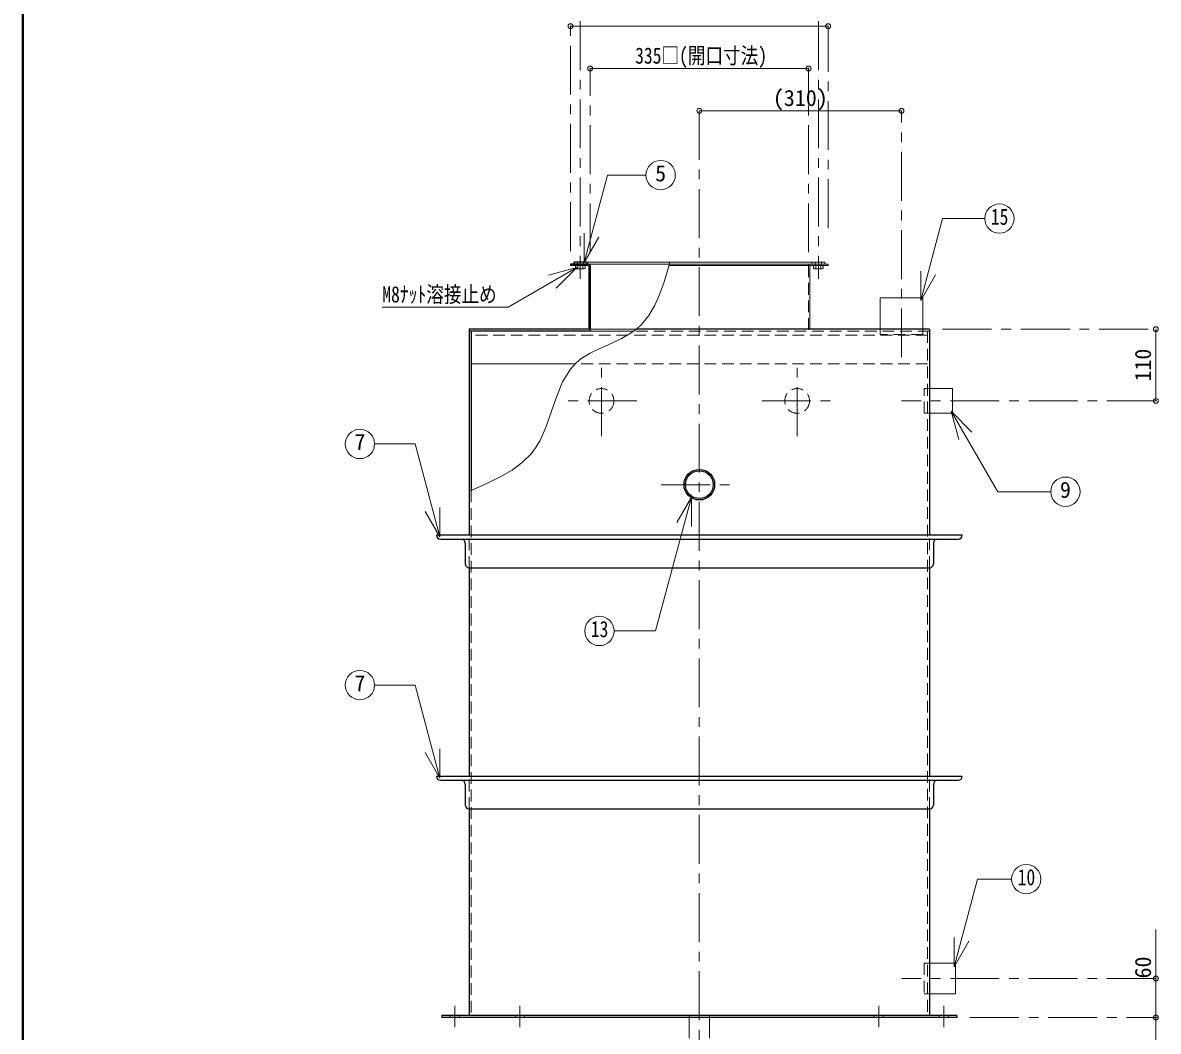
# Model space of a CAD drawing. Units: millimetres at full size, sheet at 1:15; details may follow other scales. Extents: x -3184 to 2891, y -2037 to 2178.
# Drawn here: x -3184 to -1443, y -1243 to 304 of the extents above; entities that cross this region are included whole.
import ezdxf
from ezdxf.enums import TextEntityAlignment as Align

# ---------------------------------------------------------------- set-up
doc = ezdxf.new("R2010")
doc.units = ezdxf.units.MM
doc.header["$LTSCALE"] = 15
doc.header["$PDMODE"] = 32
doc.header["$PDSIZE"] = 7.5
doc.linetypes.add('CHAIN1', pattern=[8, 5, -1, 1, -1])
doc.linetypes.add('DASHED1', pattern=[1.8, 1.2, -0.6])
doc.layers.add('0-0', color=7, linetype='Continuous', lineweight=18)
doc.styles.add('ＭＳ ゴシック', font='')
doc.styles.get('ＭＳ ゴシック').set_extended_font_data('MS Gothic')

msp = doc.modelspace()

# ---------------------------------------------------------------- linework, layer by layer
at = {"layer": '0-0', "color": 1, "lineweight": 40}
msp.add_line((-3184.2, -2037.13), (-3184.2, 2177.87), dxfattribs=at)
at = {"layer": '0-0', "color": 4, "linetype": 'CHAIN1', "lineweight": 9}
for p, q in [((-2329.2, 546.47), (-2329.2, -88.63)), ((-1964.2, 546.47), (-1964.2, -88.63)), ((-2344.2, -46.13), (-2344.2, 298.87)), ((-1949.2, -11.13), (-1949.2, 298.87)), ((-2314.2, -48.13), (-2314.2, 233.87)), ((-1979.2, -48.13), (-1979.2, 233.87)), ((-2146.7, 168.87), (-2146.7, -1303.63)), ((-1836.7, -209.13), (-1836.7, 168.87)), ((-1773.7, -166.13), (-1446.7, -166.13)), ((-2296.7, -330.13), (-2296.7, -222.13)), ((-1996.7, -330.13), (-1996.7, -222.13)), ((-2242.7, -276.13), (-2350.7, -276.13)), ((-2050.7, -276.13), (-1942.7, -276.13)), ((-1446.7, -276.13), (-1836.7, -276.13)), ((-2205.2, -404.63), (-2088.2, -404.63)), ((-1446.7, -1162.13), (-1836.7, -1162.13)), ((-2521.7, -1237.13), (-2521.7, -1204.13)), ((-2421.7, -1237.13), (-2421.7, -1204.13)), ((-1871.7, -1237.13), (-1871.7, -1204.13)), ((-1771.7, -1237.13), (-1771.7, -1204.13)), ((-1731.7, -1222.13), (-1444.7, -1222.13))]:
    msp.add_line(p, q, dxfattribs=at)
at = {"layer": '0-0', "color": 4, "lineweight": 9}
for p, q in [((-2344.2, 298.87), (-1949.2, 298.87)), ((-2314.2, 233.87), (-1979.2, 233.87)), ((-2146.7, 168.87), (-1836.7, 168.87)), ((-2319.2, -63.13), (-2191.68, -63.13)), ((-2316.2, -66.13), (-2192.66, -66.13)), ((-1977.2, -69.13), (-1977.2, -166.13)), ((-1804.2, -118.13), (-1869.2, -118.13)), ((-1869.2, -166.13), (-1869.2, -118.13)), ((-1804.2, -166.13), (-1804.2, -118.13)), ((-2314.2, -166.13), (-2243.09, -166.13)), ((-2314.2, -169.13), (-2247.24, -169.13)), ((-1446.7, -276.13), (-1446.7, -166.13)), ((-2336.92, -219.13), (-2496.7, -219.13)), ((-1446.7, -1087.13), (-1446.7, -1297.13))]:
    msp.add_line(p, q, dxfattribs=at)
at = {"layer": '0-0'}
for p, q in [((-2323.27, -63.7), (-2287.37, 70.27)), ((-2228.5, 70.27), (-2287.37, 70.27)), ((-1807.21, -121.85), (-1773.61, 3.54)), ((-1709.08, 3.54), (-1773.61, 3.54)), ((-2323.27, -63.7), (-2323.27, -18.7)), ((-2323.27, -63.7), (-2300.77, -24.73)), ((-2332.95, -68.43), (-2332.95, -73.13)), ((-2325.45, -68.43), (-2325.45, -73.13)), ((-1949.2, -68.13), (-2193.31, -68.13)), ((-1949.2, -66.13), (-2192.66, -66.13)), ((-1954.2, -63.13), (-2191.68, -63.13)), ((-1967.95, -68.43), (-1967.95, -73.13)), ((-1960.45, -68.43), (-1960.45, -73.13)), ((-1954.2, -63.13), (-1954.2, -66.13)), ((-1949.2, -68.13), (-1949.2, -66.13)), ((-2334.32, -71.48), (-2439.79, -132.37)), ((-2334.32, -71.48), (-2377.79, -83.13)), ((-2334.32, -71.48), (-2366.14, -103.3)), ((-2335.45, -73.63), (-2322.95, -73.63)), ((-1957.95, -73.63), (-1970.45, -73.63)), ((-1807.21, -121.85), (-1807.21, -76.85)), ((-1807.21, -121.85), (-1784.71, -82.88)), ((-2439.79, -132.37), (-2632.81, -132.37)), ((-1758.7, -257.13), (-1793.7, -257.13)), ((-1758.7, -295.13), (-1758.7, -257.13)), ((-1758.7, -295.13), (-1793.7, -295.13)), ((-1760.43, -292.05), (-1748.78, -335.51)), ((-1760.43, -292.05), (-1728.61, -323.87)), ((-1760.43, -292.05), (-1689.22, -415.38)), ((-2582.61, -342.17), (-2644.63, -342.17)), ((-2544.43, -484.67), (-2582.61, -342.17)), ((-1607.76, -415.38), (-1689.22, -415.38)), ((-2158.88, -423.58), (-2213.94, -629.08)), ((-2158.88, -423.58), (-2181.38, -462.55)), ((-2158.88, -423.58), (-2158.88, -468.58)), ((-2544.43, -484.67), (-2566.93, -445.69)), ((-2544.43, -484.67), (-2544.43, -439.67)), ((-2213.94, -629.08), (-2277.43, -629.08)), ((-2582.61, -712.17), (-2644.63, -712.17)), ((-2544.43, -854.67), (-2582.61, -712.17)), ((-2544.43, -854.67), (-2566.93, -815.69)), ((-2544.43, -854.67), (-2544.43, -809.67)), ((-1755.95, -1144.16), (-1719.94, -1009.77)), ((-1667.97, -1009.77), (-1719.94, -1009.77)), ((-1755.95, -1144.16), (-1755.95, -1099.16)), ((-1755.95, -1144.16), (-1733.45, -1105.19)), ((-1793.7, -1138.63), (-1753.7, -1138.63)), ((-1753.7, -1138.63), (-1753.7, -1185.63)), ((-1793.7, -1185.63), (-1753.7, -1185.63)), ((-2162.2, -1222.13), (-2162.2, -1253.63)), ((-2131.2, -1222.13), (-2131.2, -1253.63))]:
    msp.add_line(p, q, dxfattribs=at)
at = {"layer": '0-0', "color": 5, "lineweight": 25}
for p, q in [((-2316.2, -66.13), (-2344.2, -66.13)), ((-2344.2, -66.13), (-2344.2, -68.13)), ((-2317.2, -68.13), (-2344.2, -68.13)), ((-2319.2, -63.13), (-2339.2, -63.13)), ((-2339.2, -63.13), (-2339.2, -66.13)), ((-2319.2, -63.13), (-2319.2, -66.13)), ((-2316.2, -69.13), (-2316.2, -166.13)), ((-2314.2, -68.13), (-2314.2, -169.13)), ((-2499.7, -166.13), (-2499.7, -482.13)), ((-2314.2, -166.13), (-2499.7, -166.13)), ((-2314.2, -169.13), (-2499.7, -169.13)), ((-2496.7, -169.13), (-2496.7, -413.49)), ((-1793.7, -166.13), (-2243.09, -166.13)), ((-1793.7, -166.13), (-1793.7, -482.13)), ((-1743.7, -482.13), (-2549.7, -482.13)), ((-2543.7, -488.13), (-1749.7, -488.13)), ((-2505.7, -494.13), (-2505.7, -526.13)), ((-1787.7, -494.13), (-1787.7, -526.13)), ((-2499.7, -532.13), (-1793.7, -532.13)), ((-2499.7, -532.13), (-2499.7, -852.13)), ((-1793.7, -532.13), (-1793.7, -852.13)), ((-1743.7, -852.13), (-2549.7, -852.13)), ((-2543.7, -858.13), (-1749.7, -858.13)), ((-2505.7, -864.13), (-2505.7, -896.13)), ((-1787.7, -864.13), (-1787.7, -896.13)), ((-2499.7, -902.13), (-1793.7, -902.13)), ((-2499.7, -902.13), (-2499.7, -1219.13)), ((-1793.7, -902.13), (-1793.7, -1219.13)), ((-2541.7, -1219.13), (-2541.7, -1222.13)), ((-1751.7, -1219.13), (-2541.7, -1219.13)), ((-1751.7, -1222.13), (-2541.7, -1222.13)), ((-1751.7, -1219.13), (-1751.7, -1222.13))]:
    msp.add_line(p, q, dxfattribs=at)
at = {"layer": '0-0', "color": 4, "linetype": 'DASHED1', "lineweight": 9}
for p, q in [((-2334.2, -68.13), (-2334.2, -63.13)), ((-2324.2, -68.13), (-2324.2, -63.13)), ((-1979.2, -68.13), (-1979.2, -169.13)), ((-1974.2, -63.13), (-1974.2, -66.13)), ((-1969.2, -68.13), (-1969.2, -63.13)), ((-1959.2, -68.13), (-1959.2, -63.13)), ((-1869.2, -166.13), (-1869.2, -174.13)), ((-1804.2, -166.13), (-1804.2, -174.13)), ((-1796.7, -175.13), (-2496.7, -175.13)), ((-1804.2, -174.13), (-1869.2, -174.13)), ((-1796.7, -219.13), (-2336.92, -219.13)), ((-1801.7, -295.13), (-1801.7, -257.13)), ((-1793.7, -257.13), (-1801.7, -257.13)), ((-1793.7, -295.13), (-1801.7, -295.13)), ((-1801.7, -1138.63), (-1801.7, -1185.63)), ((-1793.7, -1138.63), (-1801.7, -1138.63)), ((-1793.7, -1185.63), (-1801.7, -1185.63)), ((-2528.7, -1219.13), (-2528.7, -1222.13)), ((-2514.7, -1219.13), (-2514.7, -1222.13)), ((-2162.2, -1219.13), (-2162.2, -1222.13)), ((-2131.2, -1219.13), (-2131.2, -1222.13)), ((-1778.7, -1219.13), (-1778.7, -1222.13)), ((-1764.7, -1219.13), (-1764.7, -1222.13))]:
    msp.add_line(p, q, dxfattribs=at)
at = {"layer": '0-0', "linetype": 'DASHED1'}
for p, q in [((-1793.7, -169.13), (-2247.24, -169.13)), ((-1796.7, -169.13), (-1796.7, -1219.13)), ((-2496.7, -413.49), (-2496.7, -1219.13)), ((-2499.7, -532.13), (-2499.7, -482.13)), ((-1793.7, -532.13), (-1793.7, -482.13)), ((-2499.7, -902.13), (-2499.7, -852.13)), ((-1793.7, -902.13), (-1793.7, -852.13)), ((-2428.7, -1222.13), (-2428.7, -1219.13)), ((-2414.7, -1219.13), (-2414.7, -1222.13)), ((-1878.7, -1219.13), (-1878.7, -1222.13)), ((-1864.7, -1222.13), (-1864.7, -1219.13))]:
    msp.add_line(p, q, dxfattribs=at)
at = {"layer": '0-0'}
for points in [[(-2499.7, -414.78), (-2488.49, -409.97), (-2469.41, -401.45), (-2451.04, -392.29), (-2433.82, -382.11), (-2418.19, -370.51), (-2404.61, -357.08), (-2397.85, -348.29), (-2390.95, -336.85), (-2381.3, -315.14), (-2373.27, -292.03), (-2365.4, -268.85), (-2356.28, -246.89), (-2344.46, -227.47), (-2335.8, -217.89), (-2328.44, -211.78), (-2314.08, -202.77), (-2298.34, -195.04), (-2282.03, -187.82), (-2265.97, -180.34), (-2250.98, -171.83), (-2243.09, -166.13), (-2235.4, -159.14), (-2224.07, -145.24), (-2214.81, -129.39), (-2207.15, -112.02), (-2200.66, -93.54), (-2194.89, -74.38), (-2191.68, -63.13)], [(-2336.68, -68.43), (-2336.68, -73.13), (-2335.45, -73.63)], [(-2321.72, -68.43), (-2321.72, -73.13), (-2322.95, -73.63)], [(-1971.68, -68.43), (-1971.68, -73.13), (-1970.45, -73.63)], [(-1956.72, -68.43), (-1956.72, -73.13), (-1957.95, -73.63)]]:
    msp.add_lwpolyline(points, dxfattribs=at)
for centre in [(-2206, 70.27), (-1686.58, 3.54), (-2667.13, -342.17), (-1585.26, -415.38), (-2299.93, -629.08), (-2667.13, -712.17), (-1645.47, -1009.77)]:
    msp.add_circle(centre, 22.5, dxfattribs=at)
at = {"layer": '0-0', "color": 4, "linetype": 'DASHED1', "lineweight": 9}
for centre in [(-2296.7, -276.13), (-1996.7, -276.13)]:
    msp.add_circle(centre, 19, dxfattribs=at)
at = {"layer": '0-0', "color": 5, "lineweight": 25}
for radius in [23.5, 21.35]:
    msp.add_circle((-2146.7, -404.63), radius, dxfattribs=at)
at = {"layer": '0-0'}
for centre, radius, start, end in [((-2336.38, -68.43), 0.3, 90, 180), ((-2333.25, -68.43), 0.3, 0, 90), ((-2332.65, -68.43), 0.3, 90, 180), ((-2325.75, -68.43), 0.3, 0, 90), ((-2325.15, -68.43), 0.3, 90, 180), ((-2322.02, -68.43), 0.3, 0, 90), ((-1971.38, -68.43), 0.3, 90, 180), ((-1968.25, -68.43), 0.3, 0, 90), ((-1967.65, -68.43), 0.3, 90, 180), ((-1960.75, -68.43), 0.3, 0, 90), ((-1960.15, -68.43), 0.3, 90, 180), ((-1957.02, -68.43), 0.3, 0, 90), ((-2335.69, -65.98), 7.65, 271.74524, 290.89913), ((-2329.2, -59.3), 14.33, 254.82182, 285.17818), ((-2322.72, -65.98), 7.65, 249.10087, 268.25476), ((-1970.69, -65.98), 7.65, 271.74524, 290.89913), ((-1964.2, -59.3), 14.33, 254.82182, 285.17818), ((-1957.72, -65.98), 7.65, 249.10087, 268.25476)]:
    msp.add_arc(centre, radius, start, end, dxfattribs=at)
at = {"layer": '0-0', "color": 5, "lineweight": 25}
for centre, radius, start, end in [((-2317.2, -69.13), 1, 0, 90), ((-2316.2, -68.13), 2, 0, 90), ((-2543.7, -482.13), 6, 180, 270), ((-1749.7, -482.13), 6, 270, 0), ((-2511.7, -494.13), 6, 0, 90), ((-1781.7, -494.13), 6, 90, 180), ((-2499.7, -526.13), 6, 180, 270), ((-1793.7, -526.13), 6, 270, 0), ((-2543.7, -852.13), 6, 180, 270), ((-1749.7, -852.13), 6, 270, 0), ((-2511.7, -864.13), 6, 0, 90), ((-1781.7, -864.13), 6, 90, 180), ((-2499.7, -896.13), 6, 180, 270), ((-1793.7, -896.13), 6, 270, 0)]:
    msp.add_arc(centre, radius, start, end, dxfattribs=at)
at = {"layer": '0-0', "color": 4, "linetype": 'DASHED1', "lineweight": 9}
msp.add_arc((-1977.2, -68.13), 2, 90, 180, dxfattribs=at)
at = {"layer": '0-0', "color": 4, "lineweight": 9}
msp.add_arc((-1976.2, -69.13), 1, 90, 180, dxfattribs=at)
at = {"layer": '0-0', "color": 1}
for p in [(-2344.2, 298.87), (-1949.2, 298.87), (-2314.2, 233.87), (-1979.2, 233.87), (-2146.7, 168.87), (-1836.7, 168.87), (-1446.7, -166.13), (-1446.7, -276.13), (-1446.7, -1162.13), (-1446.7, -1222.13)]:
    msp.add_point(p, dxfattribs=at)

# ---------------------------------------------------------------- texts
at = {"layer": '0-0', "style": 'ＭＳ ゴシック', "width": 0.8}
for s, p in [('335□(開口寸法)', (-2245.14, 233.87)), ('15', (-1699.7, -13.34)), ('M8ﾅｯﾄ溶接止め', (-2632.81, -132.37)), ('13', (-2313.06, -645.95)), ('10', (-1658.59, -1026.65))]:
    msp.add_text(s, height=24.74, dxfattribs=at).set_placement(p, align=Align.BOTTOM_LEFT)
at = {"layer": '0-0', "style": 'ＭＳ ゴシック'}
for s, p in [('(310)', (-2033.89, 168.87)), ('5', (-2214.44, 53.39)), ('7', (-2675.57, -359.05)), ('9', (-1593.7, -432.25)), ('7', (-2675.57, -729.05))]:
    msp.add_text(s, height=24.74, dxfattribs=at).set_placement(p, align=Align.BOTTOM_LEFT)
for s, p in [('110', (-1446.7, -246.44)), ('60', (-1446.7, -1162.13))]:
    msp.add_text(s, height=24.74, rotation=90, dxfattribs=at).set_placement(p, align=Align.BOTTOM_LEFT)

doc.saveas('drawing.dxf')
